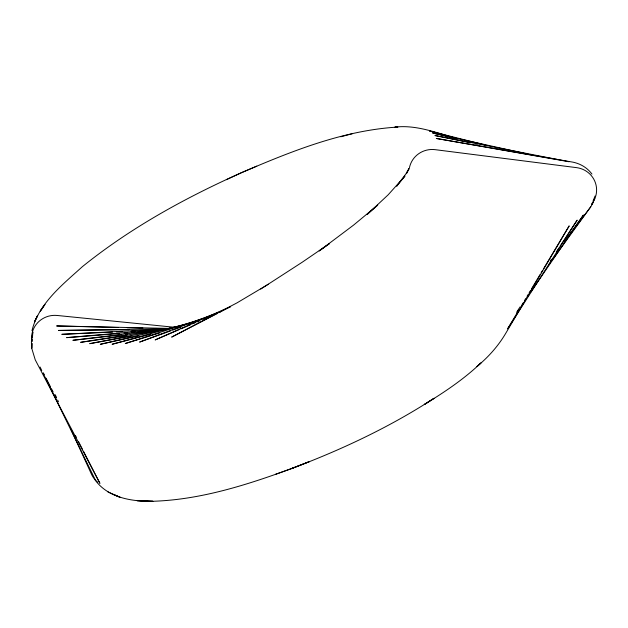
<?xml version="1.0" encoding="UTF-8"?>
<svg xmlns="http://www.w3.org/2000/svg" width="628" height="628" viewBox="0 0 628 628"><rect width="100%" height="100%" fill="white"/><g stroke="black" fill="none" stroke-linecap="round" stroke-linejoin="round"><path stroke-width="0.94" d="M31.832 343.54L31.745 348.32L35.239 359.828L99.923 483.356L83.453 451.194M32.067 343.492L31.745 348.32L31.4 342.291L32.829 331.922L32.444 337.707M32.193 341.569L32.318 339.638M31.973 330.713C38.583 303.465 62.596 284.61 82.401 266.649C130.655 227.721 185.48 197.679 241.953 172.472L256.797 166.145M592.353 202.836L591.686 204.532L594.787 198.746M593.028 201.133L595.046 196.038M408.961 168.39L406.41 173.681L409.079 168.697L405.61 174.301L396.676 186.186L404.958 176.076L388.167 194.806L367.129 214.486L377.734 205.073L353.595 225.091L319.197 250.949L329.425 243.625L302.225 262.221L260.722 289.076M552.444 259.686L590.76 206.808L593.601 201.8M518.61 310.46L507.589 328.884L577.163 220.145L559.995 246.255M521.609 305.436L523.116 302.924M524.615 300.412L525.62 298.732M527.12 296.22L528.124 294.548M529.121 292.876L530.629 290.356M531.626 288.684L540.143 274.452M541.148 272.772L542.647 270.26M543.652 268.588L569.196 225.876L505.571 333.601C498.09 346.224 488.184 357.269 476.872 366.579L480.954 362.929C463.959 379.186 444.279 392.296 424.277 404.518L434.089 398.27C389.603 427.228 341.247 449.868 291.635 468.535L309.376 461.619L291.635 468.535M517.08 311.527L520.298 306.629M550.34 260.942L551.408 259.309M556.243 251.961L558.92 247.887M516.758 312.493L518.964 309.274M527.23 297.193L529.435 293.967M530.534 292.358L583.428 215.019L564.227 242.039M548.432 265.236L550.152 262.857M567.312 237.824L590.76 206.808M268.415 284.194L237.031 302.861L171.664 337.103L217.633 313.341M219.368 312.446L230.641 306.613L155.147 339.929L179.231 329.598M226.323 179.702L241.953 172.472M241.772 172.559C291.494 151.246 343.304 130.255 397.877 127.068L394.824 127.154C413.687 124.823 432.033 131.142 449.805 136.464M181.021 328.837L190.834 324.629M192.615 323.86L195.292 322.714M197.074 321.952L199.751 320.806M203.323 319.275L205.105 318.506M221.064 311.472L139.604 342.079L170.785 330.815M172.621 330.155L180.872 327.172M188.204 324.519L190.959 323.53M275.559 474.289L293.731 467.789C248.413 484.439 201.447 499.739 152.792 501.277C131.817 501.639 107.2 497.776 94.53 479.109M211 315.955L125.286 343.524L159.693 332.973M196.705 321.049L112.098 344.277L150.83 334.198M340.769 136.771L352.339 133.725M186.618 324.236L100.276 344.317L138.278 335.996M177.92 326.591L89.718 343.665L131.228 336.145M172.629 327.887L80.62 342.323L126.903 335.58M170.055 328.53L72.879 340.298L121.502 334.881M125.388 334.449L127.335 334.229M167.103 328.986L66.639 337.636L119.194 333.546M124.054 333.17L126.974 332.942M131.841 332.565L133.788 332.408M166.663 329.009L61.819 334.324L112.522 332.086M116.423 331.914L122.279 331.655M131.048 331.27L134.949 331.097M145.68 330.626L147.627 330.54M167.04 328.805L58.498 330.438L128.873 329.731M163.084 329.386L166.993 329.347M170.91 328.46L56.614 325.948L118.386 327.502M127.209 327.722L142.901 328.122M155.65 328.436L168.398 328.758M175.887 327.408L57.164 315.468A23.15 22.592 -3.5 0 0 31.675 340.141M470.466 142.839L434.937 135.515L569.062 161.749L436.303 138.458L573.089 162.189C580.625 163.782 587.368 167.841 591.953 174.074M475.27 143.828L477.194 144.22M528.25 154.198L432.668 133.018L455.402 138.521M486.472 145.343L429.474 130.985L450.103 136.841M451.689 136.998L454.507 137.807M113.401 494.354L120.034 497.274L107.898 491.912M43.387 372.954L44.282 374.696M46.056 378.174L50.507 386.864M51.402 388.606L53.184 392.084M54.518 394.69L56.3 398.168M75.439 435.549L76.326 437.284M78.555 441.633L82.558 449.46M40.035 366.98L41.746 370.489M43.034 373.118L94.961 479.172M55.272 394.792L56.473 397.446M57.682 400.091L58.483 401.849M70.94 429.191L91.437 474.164A23.15 22.592 -3.5 0 0 97.748 482.312M593.436 201.384A23.15 22.592 -3.5 0 0 576.504 167.629L435.196 149.668A23.15 22.592 -3.5 0 0 409.448 167.66M37.633 315.452L34.509 321.772L37.633 315.452M41.778 308.96L40.216 311.221L44.965 304.423L41.778 308.96M152.792 501.277L137.139 500.665L152.792 501.277"/></g></svg>
